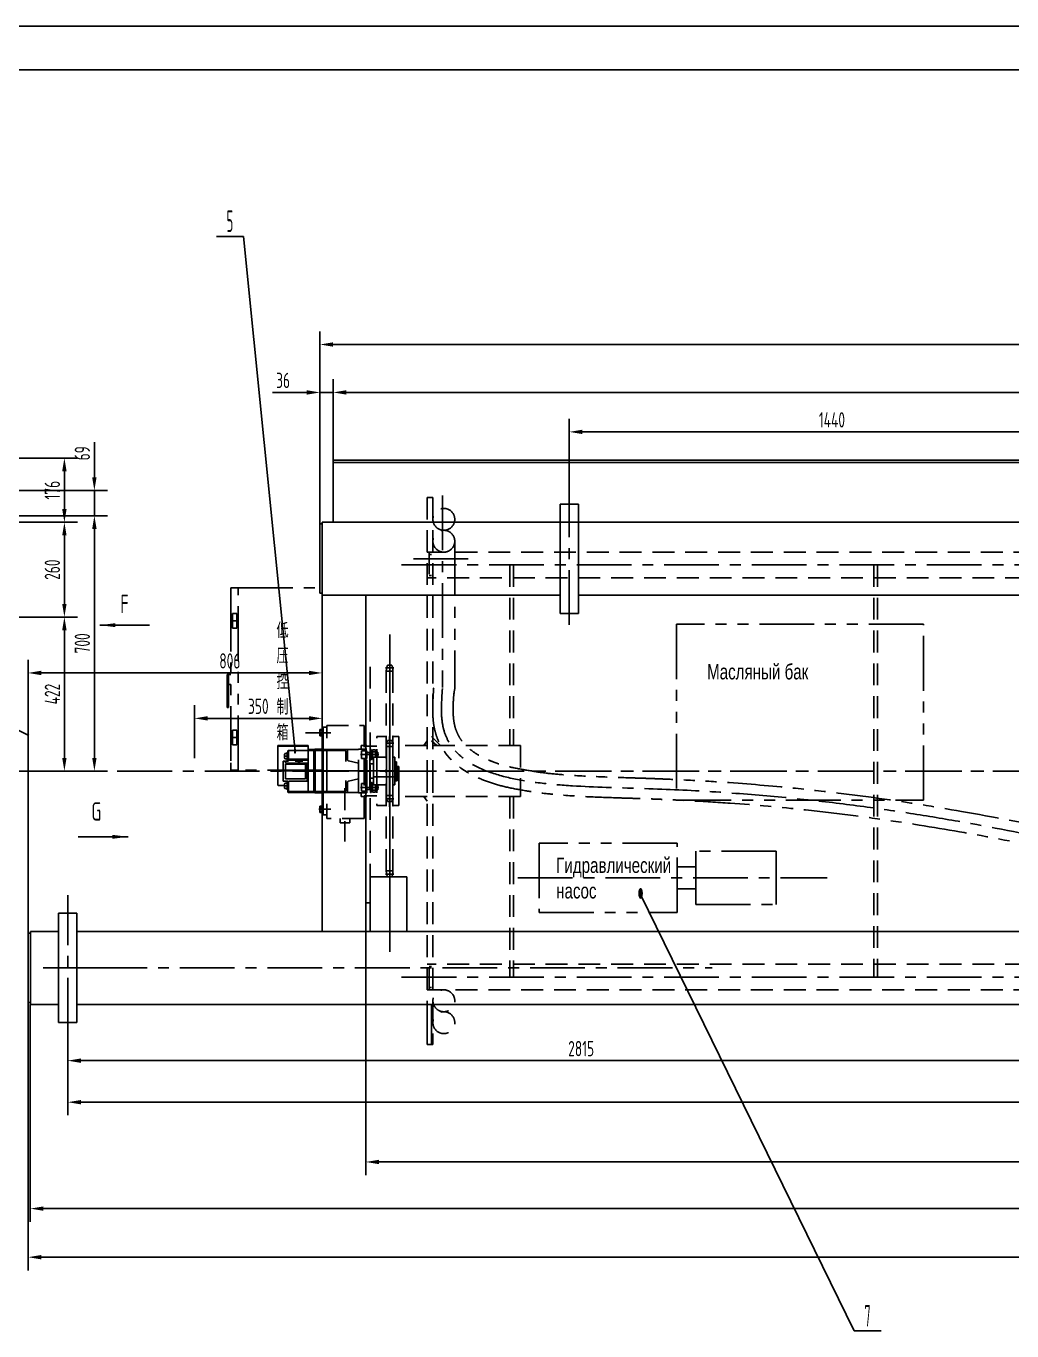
# Model space of a CAD drawing. Header units: millimetres. Extents: x 0 to 10092, y -1 to 7128.
# Drawn here: x 3944 to 6647, y 3551 to 7128 of the extents above; entities that cross this region are included whole.
import ezdxf
from ezdxf.enums import TextEntityAlignment as Align

# ---------------------------------------------------------------- set-up
doc = ezdxf.new("R2010")
doc.units = ezdxf.units.MM
doc.header["$LTSCALE"] = 120
for name, pattern in [('F', [0.75, 0.5, -0.25]), ('G', [2, 1.25, -0.25, 0.25, -0.25]), ('K', [2.5, 1.25, -0.25, 0.25, -0.25, 0.25, -0.25])]:
    doc.linetypes.add(name, pattern=pattern)
for name, color, linetype in [('01', 7, 'Continuous'), ('02', 1, 'Continuous'), ('04', 2, 'F'), ('05', 4, 'G'), ('07', 6, 'K'), ('08', 1, 'Continuous'), ('11', 3, 'Continuous')]:
    doc.layers.add(name, color=color, linetype=linetype)
doc.styles.get("Standard").update_dxf_attribs({"font": 'isocp', "width": 0.707, "bigfont": 'intecad.shx'})
doc.dimstyles.new('INTE', dxfattribs={"dimscale": 12, "dimtxt": 3.5, "dimasz": 3, "dimexe": 3, "dimexo": 0, "dimgap": 1, "dimtad": 1, "dimdec": 3, "dimdsep": 46, "dimtxsty": 'Standard', "dimcen": 0, "dimclrd": 1, "dimclre": 1, "dimclrt": 3, "dimaunit": 1, "dimadec": 0, "dimazin": 0, "dimtfac": 1, "dimtdec": 3, "dimtmove": 0, "dimatfit": 0, "dimfxl": 3, "dimarcsym": 0})

# ---------------------------------------------------------------- blocks, each defined once
blk = doc.blocks.new('*D66')
at = {"layer": '08', "color": 1, "lineweight": -2}
for p, q in [((4875.8, 4645.7), (4875.8, 3977.7)), ((8870.8, 4645.7), (8870.8, 3977.7)), ((4911.8, 4013.7), (8834.8, 4013.7))]:
    blk.add_line(p, q, dxfattribs=at)
at = {"layer": '08', "color": 1}
for points in [[(4911.8, 4019.7), (4911.8, 4007.7), (4875.8, 4013.7)], [(8834.8, 4019.7), (8834.8, 4007.7), (8870.8, 4013.7)]]:
    blk.add_solid(points, dxfattribs=at)
at = {"layer": 'Defpoints', "color": 0}
for p in [(4875.8, 4645.7), (8870.8, 4645.7), (8870.8, 4013.7)]:
    blk.add_point(p, dxfattribs=at)
at = {"layer": '08', "color": 3, "insert": (6873.3, 4046.7), "char_height": 42, "attachment_point": 5}
blk.add_mtext('3995', dxfattribs=at)
blk = doc.blocks.new('*D73')
at = {"layer": '08', "color": 1, "lineweight": -2}
for p, q in [((3949.8, 4640.9), (3949.8, 5390.5)), ((4755.8, 4645.7), (4755.8, 5390.5)), ((4719.8, 5354.5), (3985.8, 5354.5))]:
    blk.add_line(p, q, dxfattribs=at)
at = {"layer": '08', "color": 1}
for points in [[(3985.8, 5360.5), (3985.8, 5348.5), (3949.8, 5354.5)], [(4719.8, 5360.5), (4719.8, 5348.5), (4755.8, 5354.5)]]:
    blk.add_solid(points, dxfattribs=at)
at = {"layer": 'Defpoints', "color": 0}
for p in [(3949.8, 5354.5), (3949.8, 4640.9), (4755.8, 4645.7)]:
    blk.add_point(p, dxfattribs=at)
at = {"layer": '08', "color": 3, "insert": (4502.8, 5387.5), "char_height": 42, "attachment_point": 5}
blk.add_mtext('806', dxfattribs=at)
blk = doc.blocks.new('*D75')
at = {"layer": '08', "color": 1, "lineweight": -2}
for p, q in [((3955.8, 4445.7), (3955.8, 3849.8)), ((9790.8, 4445.7), (9790.8, 3849.8)), ((3991.8, 3885.8), (9754.8, 3885.8))]:
    blk.add_line(p, q, dxfattribs=at)
at = {"layer": '08', "color": 1}
for points in [[(3991.8, 3891.8), (3991.8, 3879.8), (3955.8, 3885.8)], [(9754.8, 3891.8), (9754.8, 3879.8), (9790.8, 3885.8)]]:
    blk.add_solid(points, dxfattribs=at)
at = {"layer": 'Defpoints', "color": 0}
for p in [(3955.8, 4445.7), (9790.8, 4445.7), (9790.8, 3885.8)]:
    blk.add_point(p, dxfattribs=at)
at = {"layer": '08', "color": 3, "insert": (6873.3, 3918.8), "char_height": 42, "attachment_point": 5}
blk.add_mtext('5835', dxfattribs=at)
blk = doc.blocks.new('*D76')
at = {"layer": '08', "color": 1, "lineweight": -2}
for p, q in [((3949.8, 4450.9), (3949.8, 3716.6)), ((9796.8, 4450.9), (9796.8, 3716.6)), ((3985.8, 3752.6), (9760.8, 3752.6))]:
    blk.add_line(p, q, dxfattribs=at)
at = {"layer": '08', "color": 1}
for points in [[(3985.8, 3758.6), (3985.8, 3746.6), (3949.8, 3752.6)], [(9760.8, 3758.6), (9760.8, 3746.6), (9796.8, 3752.6)]]:
    blk.add_solid(points, dxfattribs=at)
at = {"layer": 'Defpoints', "color": 0}
for p in [(3949.8, 4450.9), (9796.8, 4450.9), (9796.8, 3752.6)]:
    blk.add_point(p, dxfattribs=at)
at = {"layer": '08', "color": 3, "insert": (6873.3, 3785.6), "char_height": 42, "attachment_point": 5}
blk.add_mtext('5847', dxfattribs=at)
blk = doc.blocks.new('*D77')
at = {"layer": '08', "color": 1, "lineweight": -2}
for p, q in [((4749.8, 5762.9), (4749.8, 6291)), ((8996.8, 5762.6), (8996.8, 6291)), ((4785.8, 6255), (8960.8, 6255))]:
    blk.add_line(p, q, dxfattribs=at)
at = {"layer": '08', "color": 1}
for points in [[(4785.8, 6261), (4785.8, 6249), (4749.8, 6255)], [(8960.8, 6261), (8960.8, 6249), (8996.8, 6255)]]:
    blk.add_solid(points, dxfattribs=at)
at = {"layer": 'Defpoints', "color": 0}
for p in [(8996.8, 6255), (4749.8, 5762.9), (8996.8, 5762.6)]:
    blk.add_point(p, dxfattribs=at)
at = {"layer": '08', "color": 3, "insert": (6873.3, 6288), "char_height": 42, "attachment_point": 5}
blk.add_mtext('4247', dxfattribs=at)
blk = doc.blocks.new('TE')
at = {"layer": '01', "color": 7, "linetype": 'Continuous'}
for p, q in [((9259.2, 10972.7), (13434.2, 10972.7)), ((9259.2, 10966.7), (13434.2, 10966.7)), ((9259.2, 10802.7), (13434.2, 10802.7))]:
    blk.add_line(p, q, dxfattribs=at)
at = {"layer": '01'}
blk.add_line((9259.2, 10802.7), (9259.2, 10972.7), dxfattribs=at)
blk = doc.blocks.new('*D93')
at = {"layer": '08', "color": 1, "lineweight": -2}
for p, q in [((4405.8, 5120.6), (4405.8, 5266)), ((4755.8, 5186.1), (4755.8, 5266)), ((4441.8, 5230), (4719.8, 5230))]:
    blk.add_line(p, q, dxfattribs=at)
at = {"layer": '08', "color": 1}
for points in [[(4441.8, 5236), (4441.8, 5224), (4405.8, 5230)], [(4719.8, 5236), (4719.8, 5224), (4755.8, 5230)]]:
    blk.add_solid(points, dxfattribs=at)
at = {"layer": 'Defpoints', "color": 0}
for p in [(4755.8, 5230), (4755.8, 5186.1), (4405.8, 5120.6)]:
    blk.add_point(p, dxfattribs=at)
at = {"layer": '08', "color": 3, "insert": (4580.8, 5263), "char_height": 42, "attachment_point": 5}
blk.add_mtext('350', dxfattribs=at)
blk = doc.blocks.new('*D94')
at = {"layer": '08', "color": 1, "lineweight": -2}
for p, q in [((4749.8, 5948.4), (4749.8, 6159.6)), ((4785.8, 5934.5), (4785.8, 6159.6)), ((4713.8, 6123.6), (4619.7, 6123.6)), ((4785.8, 6123.6), (4749.8, 6123.6)), ((4821.8, 6123.6), (4857.8, 6123.6))]:
    blk.add_line(p, q, dxfattribs=at)
at = {"layer": '08', "color": 1}
for points in [[(4713.8, 6129.6), (4713.8, 6117.6), (4749.8, 6123.6)], [(4821.8, 6129.6), (4821.8, 6117.6), (4785.8, 6123.6)]]:
    blk.add_solid(points, dxfattribs=at)
at = {"layer": 'Defpoints', "color": 0}
for p in [(4749.8, 6123.6), (4749.8, 5948.4), (4785.8, 5934.5)]:
    blk.add_point(p, dxfattribs=at)
at = {"layer": '08', "color": 3, "insert": (4648.8, 6156.6), "char_height": 42, "attachment_point": 5}
blk.add_mtext('36', dxfattribs=at)
blk = doc.blocks.new('*D95')
at = {"layer": '08', "color": 1, "lineweight": -2}
for p, q in [((4785.8, 5934.5), (4785.8, 6159.6)), ((8950.8, 5934.5), (8950.8, 6159.6)), ((4821.8, 6123.6), (8914.8, 6123.6))]:
    blk.add_line(p, q, dxfattribs=at)
at = {"layer": '08', "color": 1}
for points in [[(4821.8, 6129.6), (4821.8, 6117.6), (4785.8, 6123.6)], [(8914.8, 6129.6), (8914.8, 6117.6), (8950.8, 6123.6)]]:
    blk.add_solid(points, dxfattribs=at)
at = {"layer": 'Defpoints', "color": 0}
for p in [(8950.8, 6123.6), (4785.8, 5934.5), (8950.8, 5934.5)]:
    blk.add_point(p, dxfattribs=at)
at = {"layer": '08', "color": 3, "insert": (6868.3, 6156.6), "char_height": 42, "attachment_point": 5}
blk.add_mtext('4165', dxfattribs=at)
blk = doc.blocks.new('rtrt')
at = {"layer": '01', "color": 7, "linetype": 'Continuous'}
for p, q in [((22890, 8057.9), (22857, 8057.9)), ((22877.9, 7952.9), (22877.9, 8072.9)), ((22880.5, 8065.6), (22877.9, 8065.6)), ((22880.5, 8050.2), (22877.9, 8050.2)), ((22886.9, 8066.8), (22880.5, 8066.8)), ((22880.5, 8049), (22880.5, 8066.8)), ((22880.5, 8062.9), (22886.9, 8062.9)), ((22880.5, 8052.9), (22886.9, 8052.9)), ((22886.9, 8066.8), (22886.9, 8049)), ((22886.9, 8049), (22880.5, 8049)), ((22877.9, 7952.9), (22877.9, 7832.9)), ((22880.5, 7855.6), (22877.9, 7855.6)), ((22880.5, 7840.2), (22877.9, 7840.2)), ((22880.5, 7856.8), (22880.5, 7839))]:
    blk.add_line(p, q, dxfattribs=at)
at = {"layer": '01'}
for p, q in [((22877.9, 8012.9), (22899.9, 8012.9)), ((22899.9, 8012.9), (22902.9, 8009.9)), ((22899.9, 7892.9), (22899.9, 8012.9)), ((22902.9, 8009.9), (22902.9, 7895.9)), ((22877.9, 7892.9), (22899.9, 7892.9)), ((22902.9, 7895.9), (22899.9, 7892.9)), ((22886.9, 7856.8), (22880.5, 7856.8)), ((22880.5, 7852.9), (22886.9, 7852.9)), ((22880.5, 7842.9), (22886.9, 7842.9)), ((22886.9, 7839), (22880.5, 7839)), ((22886.9, 7839), (22886.9, 7856.8))]:
    blk.add_line(p, q, dxfattribs=at)
at = {"layer": '04', "color": 2, "linetype": 'F'}
for p, q in [((22592.9, 8702.9), (22576.9, 8702.9)), ((22576.9, 8702.9), (22576.9, 7952.9)), ((22592.9, 8702.9), (22592.9, 7952.9)), ((18944.9, 8552.9), (22580.9, 8552.9)), ((21357.9, 8517.9), (21357.9, 7387.9)), ((21367.9, 8517.9), (21367.9, 7387.9)), ((22355.9, 8517.9), (22355.9, 8022.9)), ((22365.9, 8517.9), (22365.9, 8022.9)), ((20767.9, 8482.9), (22580.9, 8482.9)), ((22707, 8236), (22684, 8236)), ((22701.1, 8243.5), (22689.8, 8243.5)), ((22686.6, 8227.6), (22686.6, 7952.9)), ((22704.6, 8226.8), (22686.6, 8226.8)), ((22704.6, 8227.6), (22704.6, 7952.9)), ((22867.9, 8077.9), (22765.4, 8077.9)), ((22765.4, 8077.9), (22765.4, 7952.9)), ((22867.9, 7952.9), (22867.9, 8077.9)), ((22867.9, 8072.9), (22877.9, 8072.9)), ((22336.9, 8022.9), (22336.9, 7882.9)), ((22336.9, 8022.9), (22580.9, 8022.9)), ((22365.9, 8022.9), (22365.9, 8047.9)), ((22555.9, 8022.9), (22580.9, 8047.9)), ((22580.9, 8035.7), (22565.9, 8022.9)), ((22592.9, 8035.7), (22601.9, 8022.9)), ((22592.9, 8022.9), (22670.4, 8022.9)), ((22684.5, 8047.9), (22670.4, 8047.9)), ((22670.4, 8047.9), (22670.4, 7952.9)), ((22670.4, 8047.9), (22685.6, 8047.9)), ((22705.6, 8047.9), (22730.4, 8047.9)), ((22730.4, 7952.9), (22730.4, 8047.9)), ((22765.4, 8020.9), (22730.4, 8020.9)), ((22576.9, 7952.9), (22576.9, 7202.9)), ((22592.9, 7952.9), (22592.9, 7202.9)), ((22670.4, 7952.9), (22670.4, 7882.9)), ((22670.4, 7857.9), (22670.4, 7952.9)), ((22686.6, 7678.2), (22686.6, 7952.9)), ((22704.6, 7678.2), (22704.6, 7952.9)), ((22730.4, 7952.9), (22730.4, 7857.9)), ((22765.4, 7822.9), (22765.4, 7952.9)), ((22867.9, 7952.9), (22867.9, 7822.9)), ((22336.9, 7882.9), (22580.9, 7882.9)), ((22355.9, 7882.9), (22355.9, 7387.9)), ((22365.9, 7882.9), (22365.9, 7857.9)), ((22365.9, 7882.9), (22365.9, 7387.9)), ((22592.9, 7870.1), (22601.9, 7882.9)), ((22592.9, 7882.9), (22670.4, 7882.9)), ((22730.4, 7884.9), (22765.4, 7884.9)), ((22817.9, 7905.5), (22817.9, 7759.6)), ((22684.5, 7857.9), (22670.4, 7857.9)), ((22670.4, 7857.9), (22685.6, 7857.9)), ((22708.5, 7857.9), (22705.6, 7857.9)), ((22705.6, 7857.9), (22730.4, 7857.9)), ((22765.4, 7822.9), (22867.9, 7822.9)), ((22804.9, 7822.9), (22804.9, 7810.5)), ((22804.9, 7810.5), (22817.9, 7810.5)), ((22831, 7810.5), (22817.9, 7810.5)), ((22831, 7822.9), (22831, 7810.5)), ((22867.9, 7832.9), (22877.9, 7832.9)), ((22707, 7669.8), (22684, 7669.8)), ((22704.6, 7679), (22686.6, 7679)), ((22701.1, 7662.3), (22689.8, 7662.3)), ((20767.9, 7422.9), (22580.9, 7422.9)), ((22580.9, 7422.9), (22592.9, 7422.9)), ((22580.9, 7416.9), (22586.9, 7416.9)), ((22586.9, 7352.9), (22586.9, 7422.9)), ((18944.9, 7352.9), (22580.9, 7352.9)), ((22580.9, 7358.9), (22586.9, 7358.9)), ((22580.9, 7352.9), (22592.9, 7352.9)), ((22592.9, 7202.9), (22576.9, 7202.9)), ((22592.9, 7202.9), (22580.9, 7202.9))]:
    blk.add_line(p, q, dxfattribs=at)
at = {"layer": '04'}
for p, q in [((22580.9, 8552.9), (22592.9, 8552.9)), ((22586.9, 8552.9), (22586.9, 8482.9)), ((22580.9, 8546.9), (22586.9, 8546.9)), ((22580.9, 8488.9), (22586.9, 8488.9)), ((22580.9, 8482.9), (22592.9, 8482.9))]:
    blk.add_line(p, q, dxfattribs=at)
at = {"layer": '04', "color": 2, "linetype": 'F'}
for centre in [(22546.9, 7322.9), (22546.9, 7262.9)]:
    blk.add_circle(centre, 30, dxfattribs=at)
for centre, radius, start, end in [((22724.7, 8228.2), 38.1, 156.3599, 180.8982), ((22666.5, 8227.6), 38.1, 359.9921, 24.6156), ((22685.6, 8048.9), 1, 270, 0), ((22705.6, 8048.9), 1, 180, 270), ((22685.6, 7856.9), 1.02, 0, 90), ((22705.6, 7856.9), 1.02, 90, 180), ((22724.7, 7677.6), 38.1, 179.1018, 203.6401), ((22666.5, 7678.2), 38.1, 335.3844, 0.0079)]:
    blk.add_arc(centre, radius, start, end, dxfattribs=at)
at = {"layer": '05', "color": 4, "linetype": 'G'}
for p, q in [((22550.8, 8708), (22550.8, 8182)), ((22695.4, 8327.5), (22695.4, 7432.3)), ((22695.4, 7591.5), (22695.4, 8265.8)), ((22867.9, 8057.9), (22926.2, 8057.9))]:
    blk.add_line(p, q, dxfattribs=at)
at = {"layer": '05'}
for p, q in [((22662.6, 8517.9), (18813.7, 8517.9)), ((18486.9, 7952.9), (22981.2, 7952.9)), ((22890, 7847.9), (22857, 7847.9)), ((22662.6, 7387.9), (18813.7, 7387.9))]:
    blk.add_line(p, q, dxfattribs=at)
at = {"layer": '05', "color": 4, "linetype": 'G'}
for centre in [(22546.9, 8642.9), (22546.9, 8582.9)]:
    blk.add_circle(centre, 30, dxfattribs=at)
blk.add_spline([(22550.8, 8178.8), (22550.8, 8083.1), (21997.1, 7904.8), (20787.9, 7747.9)], degree=3, dxfattribs=at)
at = {"layer": '07', "color": 6, "linetype": 'K'}
blk.add_line((22516.9, 8582.9), (22516.9, 8178.8), dxfattribs=at)
for points, knots in [([(22574.7, 8180.7), (22575.3, 8171.6), (22576, 8162.4), (22577, 8143.9), (22577.3, 8134.5), (22577.5, 8116), (22577.3, 8106.7), (22576.3, 8093.8), (22576, 8090.2), (22575.2, 8084), (22574.9, 8081.6), (22574, 8075.9), (22573.4, 8072.8), (22572.1, 8066.5), (22571.3, 8063.4), (22568.9, 8054.2), (22567, 8048.3), (22561.4, 8033.8), (22557.4, 8025.5), (22548.2, 8009.8), (22543, 8002.4), (22531.6, 7988.5), (22525.3, 7982), (22512, 7969.9), (22504.9, 7964.3), (22489.9, 7953.8), (22482, 7949), (22465.6, 7940.1), (22457.1, 7936), (22434.5, 7926.3), (22420.1, 7921.2), (22390, 7912.1), (22374.4, 7908.2), (22338.1, 7901.4), (22321.4, 7898.4), (22287.3, 7893.4), (22269.8, 7891.3), (22227.6, 7886.7), (22198.4, 7884.7), (22135.3, 7881.5), (22105.5, 7880.4), (22059.8, 7878.9), (22043.7, 7878.4), (22018.4, 7877.6), (22009, 7877.3), (21989.9, 7876.7), (21980.1, 7876.3), (21960.8, 7875.6), (21951.1, 7875.2), (21922.5, 7874), (21903.6, 7873.1), (21847.6, 7870.2), (21811.1, 7868), (21704.2, 7860.7), (21636.2, 7854.7), (21401.7, 7830.4), (21250.5, 7807.2), (21020.1, 7766), (20936.2, 7749.6), (20831.7, 7728.9), (20810.5, 7724.7), (20783.9, 7722.9)], [0, 0, 0, 0, 25.952687, 25.952687, 51.905373, 51.905373, 77.85806, 77.85806, 88.231913, 88.231913, 95.214509, 95.214509, 104.395083, 104.395083, 113.575657, 113.575657, 131.936804, 131.936804, 159.661606, 159.661606, 187.386408, 187.386408, 215.11121, 215.11121, 242.836012, 242.836012, 270.560813, 270.560813, 298.285615, 298.285615, 341.470928, 341.470928, 384.656242, 384.656242, 427.841555, 427.841555, 471.026868, 471.026868, 540.173267, 540.173267, 609.319667, 609.319667, 646.808746, 646.808746, 669.065095, 669.065095, 692.447173, 692.447173, 715.829251, 715.829251, 762.593406, 762.593406, 856.121717, 856.121717, 1043.178338, 1043.178338, 1527.485021, 1527.485021, 1818.912455, 1818.912455, 1892.817761, 1892.817761, 1892.817761, 1892.817761]), ([(22516.9, 8178.8), (22519.5, 8167.5), (22520.6, 8149.2), (22521.1, 8140.2), (22521.4, 8131.5), (22521.4, 8114.8), (22521.2, 8106.9), (22520.3, 8096.5), (22520, 8093.5), (22519.3, 8088.7), (22519, 8086.8), (22518.4, 8083.2), (22518, 8081.4), (22516.8, 8076.1), (22515.9, 8072.7), (22512.9, 8063.2), (22510.6, 8057.5), (22505.1, 8046.6), (22501.9, 8041.4), (22494.7, 8031.6), (22490.7, 8026.9), (22481.8, 8018), (22476.9, 8013.7), (22466.3, 8005.5), (22460.5, 8001.6), (22448, 7994.2), (22441.4, 7990.6), (22427.3, 7984), (22419.8, 7980.9), (22398.9, 7973.1), (22384.9, 7968.8), (22355.2, 7961.2), (22335.4, 7957.9), (22302.6, 7952.1), (22285.4, 7949.7), (22254.1, 7945.5), (22235.9, 7943.8), (22183.9, 7940.1), (22153.5, 7938.4), (22092.1, 7935.9), (22061, 7935), (22018.7, 7933.6), (22007.2, 7933.3), (21986.8, 7932.6), (21977.9, 7932.3), (21960.1, 7931.6), (21951.3, 7931.2), (21924.9, 7930.1), (21907.5, 7929.3), (21855.9, 7926.7), (21822.3, 7924.8), (21723.4, 7918.3), (21660.2, 7913), (21427, 7890.2), (21273.3, 7867.5), (21039.6, 7826.7), (20954.3, 7810.2), (20839.4, 7787.5), (20808.9, 7781.4), (20783.9, 7772.9)], [0, 0, 0, 0, 26.815106, 26.815106, 53.630212, 53.630212, 80.445318, 80.445318, 91.652491, 91.652491, 99.103043, 99.103043, 106.553595, 106.553595, 121.4547, 121.4547, 149.181467, 149.181467, 176.908235, 176.908235, 204.635002, 204.635002, 232.36177, 232.36177, 260.088537, 260.088537, 287.815304, 287.815304, 315.542072, 315.542072, 361.31322, 361.31322, 407.084368, 407.084368, 452.855517, 452.855517, 498.626665, 498.626665, 571.112847, 571.112847, 643.599029, 643.599029, 670.614719, 670.614719, 691.89349, 691.89349, 713.172261, 713.172261, 755.729802, 755.729802, 840.844885, 840.844885, 1011.075051, 1011.075051, 1492.67198, 1492.67198, 1786.352097, 1786.352097, 1892.817761, 1892.817761, 1892.817761, 1892.817761])]:
    blk.add_open_spline(points, degree=3, knots=knots, dxfattribs=at)
blk = doc.blocks.new('rew')
at = {"layer": '04', "color": 2, "linetype": 'F', "ltscale": 1.5}
for p, q in [((5558.4, 7193.9), (5581.4, 7193.9)), ((5564.3, 7201.4), (5575.6, 7201.4)), ((5450.3, 7170.6), (5450.3, 7143.9)), ((5454.8, 7176.5), (5454.8, 7148.1)), ((5484.9, 7058), (5484.9, 7177.1)), ((5484.9, 7177.1), (5507.2, 7177.1)), ((5490, 7162.5), (5540.1, 7162.5)), ((5492.2, 7187.1), (5507.2, 7187.1)), ((5492.2, 7177.1), (5492.2, 7187.1)), ((5507.2, 7187.1), (5492.2, 7187.1)), ((5492.2, 7177.1), (5507.2, 7177.1)), ((5493.2, 7173), (5507.2, 7173)), ((5493.2, 7162.5), (5493.2, 7173)), ((5493.2, 7162.5), (5493.2, 7152)), ((5507.2, 7058), (5507.2, 7177.1)), ((5507.2, 7173), (5507.2, 7162.5)), ((5517.2, 7168.4), (5507.2, 7168.4)), ((5507.2, 7152), (5507.2, 7162.5)), ((5521.7, 7162.5), (5515.4, 7162.5)), ((5515.6, 7069.8), (5515.6, 7165.4)), ((5517.2, 7176.5), (5517.2, 7162.5)), ((5519.7, 7176.5), (5517.2, 7176.5)), ((5517.2, 7148.5), (5517.2, 7162.5)), ((5525.4, 7162.5), (5517.6, 7162.5)), ((5519.7, 7162.5), (5519.7, 7176.5)), ((5519.7, 7173.2), (5519.7, 7162.5)), ((5523.3, 7173.2), (5519.7, 7173.2)), ((5519.7, 7162.5), (5519.7, 7148.5)), ((5519.7, 7151.8), (5519.7, 7162.5)), ((5532.3, 7162.5), (5522.2, 7162.5)), ((5523.3, 7175.9), (5523.3, 7162.5)), ((5531.3, 7175.9), (5523.3, 7175.9)), ((5523.3, 7162.5), (5523.3, 7173.2)), ((5531.3, 7170.5), (5523.3, 7170.5)), ((5523.3, 7162.5), (5523.3, 7151.8)), ((5523.3, 7149.1), (5523.3, 7162.5)), ((5525.8, 7155.1), (5555.9, 7155.1)), ((5525.8, 7080), (5525.8, 7155.1)), ((5531.3, 7162.5), (5531.3, 7175.9)), ((5531.3, 7169.5), (5537.2, 7169.5)), ((5531.3, 7168.1), (5537.2, 7168.1)), ((5531.3, 7162.5), (5531.3, 7155.1)), ((5531.3, 7156.9), (5537.2, 7156.9)), ((5531.3, 7155.5), (5537.2, 7155.5)), ((5537.2, 7169.5), (5537.2, 7162.5)), ((5537.2, 7155.5), (5537.2, 7162.5)), ((5560.9, 7117.6), (5560.9, 7185.5)), ((5560.9, 7184.7), (5578.8, 7184.7)), ((5578.8, 7185.5), (5578.8, 7117.6)), ((5580.8, 7155.1), (5583.8, 7155.1)), ((5583.8, 7080), (5583.8, 7155.1)), ((5457.2, 7145.2), (5484.9, 7139.4)), ((5493.2, 7152), (5507.2, 7152)), ((5525.8, 7137), (5515.6, 7137)), ((5519.7, 7148.5), (5517.2, 7148.5)), ((5523.3, 7151.8), (5519.7, 7151.8)), ((5525.8, 7154.5), (5523.3, 7154.5)), ((5525.8, 7149.1), (5523.3, 7149.1)), ((5588.8, 7142.6), (5583.8, 7142.6)), ((5588.8, 7092.6), (5588.8, 7142.6)), ((5595.2, 7129.5), (5588.8, 7129.5)), ((5588.8, 7126.5), (5588.8, 7117.6)), ((5590.8, 7126.5), (5588.8, 7126.5)), ((5590.8, 7122.6), (5588.8, 7122.6)), ((5590.8, 7090.6), (5590.8, 7126.5)), ((5595.2, 7126.5), (5590.8, 7126.5)), ((5590.8, 7122.6), (5595.2, 7122.6)), ((5595.2, 7117.6), (5595.2, 7129.5)), ((5450.3, 7064.6), (5450.3, 7091.2)), ((5454.8, 7058.7), (5454.8, 7087)), ((5457.2, 7090), (5484.9, 7095.7)), ((5525.8, 7098.1), (5515.6, 7098.1)), ((5519.7, 7086.7), (5517.2, 7086.7)), ((5519.7, 7072.7), (5519.7, 7086.7)), ((5523.3, 7086), (5523.3, 7072.7)), ((5525.8, 7086), (5523.3, 7086)), ((5525.8, 7101.7), (5583.8, 7101.7)), ((5593.3, 7117.6), (5560.3, 7117.6)), ((5560.9, 7117.6), (5560.9, 7049.6)), ((5578.8, 7049.6), (5578.8, 7117.6)), ((5588.8, 7092.6), (5583.8, 7092.6)), ((5590.8, 7090.6), (5583.8, 7090.6)), ((5588.8, 7108.7), (5588.8, 7117.6)), ((5590.8, 7112.6), (5588.8, 7112.6)), ((5590.8, 7108.7), (5588.8, 7108.7)), ((5590.8, 7112.6), (5595.2, 7112.6)), ((5595.2, 7108.7), (5590.8, 7108.7)), ((5595.2, 7117.6), (5595.2, 7108.7)), ((5484.9, 7058), (5507.2, 7058)), ((5490, 7072.7), (5540.1, 7072.7)), ((5492.2, 7058), (5492.2, 7048)), ((5492.2, 7058), (5507.2, 7058)), ((5492.2, 7048), (5507.2, 7048)), ((5507.2, 7048), (5492.2, 7048)), ((5493.2, 7083.2), (5507.2, 7083.2)), ((5493.2, 7072.7), (5493.2, 7083.2)), ((5493.2, 7072.7), (5493.2, 7062.2)), ((5493.2, 7062.2), (5507.2, 7062.2)), ((5507.2, 7083.2), (5507.2, 7072.7)), ((5507.2, 7062.2), (5507.2, 7072.7)), ((5512.6, 7066.8), (5507.2, 7066.8)), ((5517.2, 7066.8), (5507.2, 7066.8)), ((5521.7, 7072.7), (5515.4, 7072.7)), ((5517.2, 7058.7), (5517.2, 7072.7)), ((5519.7, 7058.7), (5517.2, 7058.7)), ((5525.4, 7072.7), (5517.6, 7072.7)), ((5519.7, 7083.4), (5519.7, 7072.7)), ((5523.3, 7083.4), (5519.7, 7083.4)), ((5519.7, 7072.7), (5519.7, 7058.7)), ((5519.7, 7062), (5519.7, 7072.7)), ((5523.3, 7062), (5519.7, 7062)), ((5532.3, 7072.7), (5522.2, 7072.7)), ((5523.3, 7072.7), (5523.3, 7083.4)), ((5525.8, 7080.7), (5523.3, 7080.7)), ((5523.3, 7072.7), (5523.3, 7062)), ((5523.3, 7059.3), (5523.3, 7072.7)), ((5531.3, 7064.7), (5523.3, 7064.7)), ((5531.3, 7059.3), (5523.3, 7059.3)), ((5525.8, 7080), (5555.9, 7080)), ((5531.3, 7072.7), (5531.3, 7080)), ((5531.3, 7079.7), (5537.2, 7079.7)), ((5531.3, 7078.3), (5537.2, 7078.3)), ((5531.3, 7072.7), (5531.3, 7059.3)), ((5531.3, 7067.1), (5537.2, 7067.1)), ((5531.3, 7065.7), (5537.2, 7065.7)), ((5537.2, 7079.7), (5537.2, 7072.7)), ((5537.2, 7065.7), (5537.2, 7072.7)), ((5560.9, 7050.4), (5578.8, 7050.4)), ((5580.8, 7080), (5583.8, 7080)), ((5558.4, 7041.2), (5581.4, 7041.2)), ((5564.3, 7033.8), (5575.6, 7033.8))]:
    blk.add_line(p, q, dxfattribs=at)
for centre, radius, start, end in [((5599, 7185.5), 38.1, 155.3844, 180.0079), ((5540.7, 7186.1), 38.1, 359.1018, 23.6401), ((5512.6, 7165.4), 3, 0, 90), ((5555.9, 7160.1), 5, 270, 0), ((5580.8, 7157.1), 2, 180, 270), ((5457.8, 7148.1), 3, 180, 258.2939), ((5457.8, 7087), 3, 101.7061, 180), ((5512.6, 7069.8), 3, 270, 0), ((5555.9, 7075), 5, 0, 90), ((5599, 7049.6), 38.1, 179.9921, 204.6156), ((5540.7, 7049), 38.1, 336.3599, 0.8982), ((5580.8, 7078), 2, 90, 180)]:
    blk.add_arc(centre, radius, start, end, dxfattribs=at)
at = {"layer": '05', "color": 4, "linetype": 'G', "ltscale": 1.5}
for p, q in [((5570, 7212.1), (5570, 7019.4)), ((5586.3, 7117.6), (5254.8, 7117.6))]:
    blk.add_line(p, q, dxfattribs=at)
at = {"layer": '07', "color": 6, "linetype": 'K', "ltscale": 1.5}
for p, q in [((5263.3, 7079.9), (5263.3, 7185.7)), ((5263.3, 7079.9), (5263.3, 7155.3)), ((5345.3, 7185.7), (5263.9, 7185.7)), ((5293, 7187.7), (5265.3, 7187.7)), ((5281.7, 7154.8), (5281.7, 7162.2)), ((5289, 7165.9), (5283, 7165.9)), ((5283, 7158.5), (5289, 7158.5)), ((5289, 7169.6), (5289, 7147.5)), ((5289, 7169.6), (5291, 7169.6)), ((5289, 7151.1), (5289, 7165.9)), ((5291, 7144.3), (5291, 7171.6)), ((5291, 7169.6), (5291, 7147.5)), ((5344.9, 7187.7), (5293, 7187.7)), ((5293, 7147.1), (5293, 7173.6)), ((5293, 7173.6), (5447.3, 7173.6)), ((5346.9, 7185.7), (5346.9, 7058.7)), ((5484.9, 7176.5), (5346.9, 7176.5)), ((5365.9, 7176.5), (5365.9, 7058.7)), ((5278.2, 7144.1), (5278.2, 7090.1)), ((5290, 7144.1), (5278.2, 7144.1)), ((5289, 7151.1), (5283, 7151.1)), ((5284.1, 7144.1), (5284.1, 7138.8)), ((5284.1, 7138.8), (5343.6, 7138.8)), ((5284.1, 7136.3), (5284.1, 7096.5)), ((5339.3, 7136.3), (5284.1, 7136.3)), ((5289, 7147.5), (5291, 7147.5)), ((5293, 7150.3), (5346.9, 7150.3)), ((5293, 7147.6), (5346.9, 7147.6)), ((5311.3, 7144.9), (5331.6, 7144.9)), ((5319.3, 7144.9), (5319.1, 7143.4)), ((5321.4, 7140.5), (5321.4, 7149.4)), ((5323.6, 7144.9), (5323.7, 7143.3)), ((5339.3, 7096.5), (5339.3, 7136.3)), ((5343.6, 7138.8), (5343.6, 7090.1)), ((5278.2, 7090.1), (5290, 7090.1)), ((5289, 7084), (5283, 7084)), ((5284.1, 7096.5), (5339.3, 7096.5)), ((5289, 7065.6), (5289, 7087.7)), ((5289, 7087.7), (5291, 7087.7)), ((5289, 7084), (5289, 7069.2)), ((5291, 7059.9), (5291, 7089.9)), ((5291, 7065.6), (5291, 7087.7)), ((5293, 7061.6), (5293, 7087.1)), ((5343.6, 7090.1), (5294.1, 7090.1)), ((5265.3, 7077.9), (5281.7, 7077.9)), ((5281.7, 7080.3), (5281.7, 7072.9)), ((5283, 7076.6), (5289, 7076.6)), ((5289, 7069.2), (5283, 7069.2)), ((5289, 7065.6), (5291, 7065.6)), ((5293, 7058.7), (5291, 7059.9)), ((5293, 7061.6), (5447.3, 7061.6)), ((5484.9, 7058.7), (5293, 7058.7))]:
    blk.add_line(p, q, dxfattribs=at)
for centre, radius, start, end in [((5265.3, 7185.7), 2, 90, 180), ((5287.7, 7162.2), 5.99, 141.9429, 218.0571), ((5287.7, 7154.8), 5.99, 141.9429, 218.0571), ((5293, 7171.6), 2, 90, 180), ((5344.9, 7185.7), 2, 0, 90), ((5447.3, 7170.6), 3, 0, 90), ((5290, 7147.1), 3, 270, 0), ((5287.7, 7080.3), 5.99, 141.9429, 218.0571), ((5290, 7087.1), 3, 0, 90), ((5265.3, 7079.9), 2, 180, 270), ((5287.7, 7072.9), 5.99, 141.9429, 218.0571), ((5293, 7063.6), 2, 180, 270), ((5447.3, 7064.6), 3, 270, 0)]:
    blk.add_arc(centre, radius, start, end, dxfattribs=at)
at = {"layer": '07', "color": 6, "linetype": 'K', "ltscale": 1.5, "extrusion": (0, 0, -1)}
for major_axis, ratio in [((4.06, 0), 0.466032), ((2.15, 0), 0.555542), ((0.917, 0), 0.701917)]:
    blk.add_ellipse((5321.4, 7144.9), major_axis=major_axis, ratio=ratio, dxfattribs=at)
blk = doc.blocks.new('*D116')
at = {"layer": '08', "color": 1, "lineweight": -2}
for p, q in [((3824.4, 5507.6), (4085.2, 5507.6)), ((4049.2, 5471.6), (4049.2, 5121.6)), ((3485.6, 5085.6), (4085.2, 5085.6))]:
    blk.add_line(p, q, dxfattribs=at)
at = {"layer": '08', "color": 1}
for points in [[(4043.2, 5471.6), (4055.2, 5471.6), (4049.2, 5507.6)], [(4043.2, 5121.6), (4055.2, 5121.6), (4049.2, 5085.6)]]:
    blk.add_solid(points, dxfattribs=at)
at = {"layer": 'Defpoints', "color": 0}
for p in [(3824.4, 5507.6), (3485.6, 5085.6), (4049.2, 5085.6)]:
    blk.add_point(p, dxfattribs=at)
at = {"layer": '08', "color": 3, "insert": (4016.2, 5296.6), "char_height": 42, "attachment_point": 5, "rotation": 90}
blk.add_mtext('422', dxfattribs=at)
blk = doc.blocks.new('*D117')
at = {"layer": '08', "color": 1, "lineweight": -2}
for p, q in [((3809.4, 5767.6), (4085.2, 5767.6)), ((4049.2, 5543.6), (4049.2, 5731.6)), ((3903.7, 5507.6), (4085.2, 5507.6))]:
    blk.add_line(p, q, dxfattribs=at)
at = {"layer": '08', "color": 1}
for points in [[(4043.2, 5731.6), (4055.2, 5731.6), (4049.2, 5767.6)], [(4043.2, 5543.6), (4055.2, 5543.6), (4049.2, 5507.6)]]:
    blk.add_solid(points, dxfattribs=at)
at = {"layer": 'Defpoints', "color": 0}
for p in [(3809.4, 5767.6), (4049.2, 5767.6), (3903.7, 5507.6)]:
    blk.add_point(p, dxfattribs=at)
at = {"layer": '08', "color": 3, "insert": (4016.2, 5637.6), "char_height": 42, "attachment_point": 5, "rotation": 90}
blk.add_mtext('260', dxfattribs=at)
blk = doc.blocks.new('*D118')
at = {"layer": '08', "color": 1, "lineweight": -2}
for p, q in [((3806.4, 5943.6), (4085.2, 5943.6)), ((4049.2, 5803.6), (4049.2, 5907.6)), ((3806.4, 5767.6), (4085.2, 5767.6))]:
    blk.add_line(p, q, dxfattribs=at)
at = {"layer": '08', "color": 1}
for points in [[(4043.2, 5907.6), (4055.2, 5907.6), (4049.2, 5943.6)], [(4043.2, 5803.6), (4055.2, 5803.6), (4049.2, 5767.6)]]:
    blk.add_solid(points, dxfattribs=at)
at = {"layer": 'Defpoints', "color": 0}
for p in [(3806.4, 5943.6), (4049.2, 5943.6), (3806.4, 5767.6)]:
    blk.add_point(p, dxfattribs=at)
at = {"layer": '08', "color": 3, "insert": (4016.2, 5855.6), "char_height": 42, "attachment_point": 5, "rotation": 90}
blk.add_mtext('176', dxfattribs=at)
blk = doc.blocks.new('*D123')
at = {"layer": '08', "color": 1, "lineweight": -2}
for p, q in [((5433.3, 5865.1), (5433.3, 6051.4)), ((6873.3, 5860.6), (6873.3, 6051.4)), ((5469.3, 6015.4), (6837.3, 6015.4))]:
    blk.add_line(p, q, dxfattribs=at)
at = {"layer": '08', "color": 1}
for points in [[(5469.3, 6021.4), (5469.3, 6009.4), (5433.3, 6015.4)], [(6837.3, 6021.4), (6837.3, 6009.4), (6873.3, 6015.4)]]:
    blk.add_solid(points, dxfattribs=at)
at = {"layer": 'Defpoints', "color": 0}
for p in [(6873.3, 6015.4), (5433.3, 5865.1), (6873.3, 5860.6)]:
    blk.add_point(p, dxfattribs=at)
at = {"layer": '08', "color": 3, "insert": (6153.3, 6048.4), "char_height": 42, "attachment_point": 5}
blk.add_mtext('1440', dxfattribs=at)
blk = doc.blocks.new('*D124')
at = {"layer": '08', "color": 1, "lineweight": -2}
for p, q in [((4058.3, 4368.5), (4058.3, 4141.6)), ((9688.3, 4368.5), (9688.3, 4141.6)), ((4094.3, 4177.6), (9652.3, 4177.6))]:
    blk.add_line(p, q, dxfattribs=at)
at = {"layer": '08', "color": 1}
for points in [[(4094.3, 4183.6), (4094.3, 4171.6), (4058.3, 4177.6)], [(9652.3, 4183.6), (9652.3, 4171.6), (9688.3, 4177.6)]]:
    blk.add_solid(points, dxfattribs=at)
at = {"layer": 'Defpoints', "color": 0}
for p in [(4058.3, 4368.5), (9688.3, 4368.5), (9688.3, 4177.6)]:
    blk.add_point(p, dxfattribs=at)
at = {"layer": '08', "color": 3, "insert": (6873.3, 4210.6), "char_height": 42, "attachment_point": 5}
blk.add_mtext('5630', dxfattribs=at)
blk = doc.blocks.new('*D125')
at = {"layer": '08', "color": 1, "lineweight": -2}
for p, q in [((4058.3, 4306.9), (4058.3, 4255.5)), ((6873.3, 4303.2), (6873.3, 4255.5)), ((4094.3, 4291.5), (6837.3, 4291.5))]:
    blk.add_line(p, q, dxfattribs=at)
at = {"layer": '08', "color": 1}
for points in [[(4094.3, 4297.5), (4094.3, 4285.5), (4058.3, 4291.5)], [(6837.3, 4297.5), (6837.3, 4285.5), (6873.3, 4291.5)]]:
    blk.add_solid(points, dxfattribs=at)
at = {"layer": 'Defpoints', "color": 0}
for p in [(4058.3, 4306.9), (6873.3, 4303.2), (6873.3, 4291.5)]:
    blk.add_point(p, dxfattribs=at)
at = {"layer": '08', "color": 3, "insert": (5465.8, 4324.5), "char_height": 42, "attachment_point": 5}
blk.add_mtext('2815', dxfattribs=at)
blk = doc.blocks.new('*D127')
at = {"layer": '08', "color": 1, "lineweight": -2}
for p, q in [((3768.4, 5785.6), (4167.4, 5785.6)), ((4131.4, 5749.6), (4131.4, 5121.6)), ((3485.6, 5085.6), (4167.4, 5085.6))]:
    blk.add_line(p, q, dxfattribs=at)
at = {"layer": '08', "color": 1}
for points in [[(4125.4, 5749.6), (4137.4, 5749.6), (4131.4, 5785.6)], [(4125.4, 5121.6), (4137.4, 5121.6), (4131.4, 5085.6)]]:
    blk.add_solid(points, dxfattribs=at)
at = {"layer": 'Defpoints', "color": 0}
for p in [(3768.4, 5785.6), (3485.6, 5085.6), (4131.4, 5085.6)]:
    blk.add_point(p, dxfattribs=at)
at = {"layer": '08', "color": 3, "insert": (4098.4, 5435.6), "char_height": 42, "attachment_point": 5, "rotation": 90}
blk.add_mtext('700', dxfattribs=at)
blk = doc.blocks.new('*D135')
at = {"layer": '08', "color": 1, "lineweight": -2}
for p, q in [((4131.4, 5890.6), (4131.4, 5987.2)), ((3857.5, 5854.6), (4167.4, 5854.6)), ((4131.4, 5785.6), (4131.4, 5854.6)), ((3860.7, 5785.6), (4167.4, 5785.6)), ((4131.4, 5749.6), (4131.4, 5713.6))]:
    blk.add_line(p, q, dxfattribs=at)
at = {"layer": '08', "color": 1}
for points in [[(4125.4, 5890.6), (4137.4, 5890.6), (4131.4, 5854.6)], [(4125.4, 5749.6), (4137.4, 5749.6), (4131.4, 5785.6)]]:
    blk.add_solid(points, dxfattribs=at)
at = {"layer": 'Defpoints', "color": 0}
for p in [(3857.5, 5854.6), (4131.4, 5854.6), (3860.7, 5785.6)]:
    blk.add_point(p, dxfattribs=at)
at = {"layer": '08', "color": 3, "insert": (4098.4, 5956.9), "char_height": 42, "attachment_point": 5, "rotation": 90}
blk.add_mtext('69', dxfattribs=at)
blk = doc.blocks.new('A$C357C5F09')
at = {"layer": '07', "color": 6, "linetype": 'K'}
for p, q in [((10.2, 475.5), (10.2, 500)), ((30.2, 500), (10.2, 500)), ((10.2, 475.5), (10.2, 20)), ((30.2, 500), (260.2, 500)), ((30.2, 0), (30.2, 500)), ((260.2, 500), (260.2, 0)), ((14.1, 430), (14.1, 390)), ((14.1, 430), (26.2, 430)), ((26.2, 430), (26.2, 390)), ((26.2, 410), (14.1, 410)), ((26.2, 390), (14.1, 390)), ((0, 262.6), (0, 171.7)), ((3.1, 262.6), (0, 262.6)), ((3.1, 262.6), (3.1, 234.8)), ((10.2, 262.6), (3.1, 262.6)), ((3.1, 234.8), (3.1, 171.7)), ((3.1, 234.8), (10.2, 234.8)), ((3.1, 171.7), (0, 171.7)), ((14.5, 110), (14.5, 70)), ((26.5, 110), (14.5, 110)), ((26.5, 70), (26.5, 110)), ((26.5, 90), (14.5, 90)), ((14.5, 70), (26.5, 70)), ((10.2, 20), (10.2, 0)), ((30.2, 0), (10.2, 0)), ((260.2, 0), (30.2, 0))]:
    blk.add_line(p, q, dxfattribs=at)
at = {"layer": '11', "color": 3, "linetype": 'Continuous', "insert": (167.8, 404.5), "char_height": 42, "width": 5.286, "attachment_point": 3}
blk.add_mtext('低压控制箱', dxfattribs=at)
blk = doc.blocks.new('*U200')
at = {"layer": '01'}
blk.add_lwpolyline([(831, 584), (25, 584)], dxfattribs=at)
at = {"layer": '02'}
blk.add_lwpolyline([(841, 594), (0, 594)], dxfattribs=at)

msp = doc.modelspace()

# ---------------------------------------------------------------- linework, layer by layer
at = {"layer": '01', "color": 7, "linetype": 'Continuous'}
for p, q in [((5458.3472, 5817.6466), (5408.3472, 5817.6466)), ((5073.3472, 5767.6466), (4755.8472, 5767.6466)), ((8338.3472, 5767.6466), (5123.3472, 5767.6466)), ((4755.8472, 5572.9022), (4749.8472, 5572.9022)), ((5408.3472, 5567.6466), (4755.8472, 5567.6466)), ((8288.3472, 5567.6466), (5458.3472, 5567.6466)), ((5458.3472, 5517.6466), (5408.3472, 5517.6466)), ((4755.8472, 4955.6466), (4755.8472, 5085.6466)), ((4987.8472, 4795.6503), (4887.8472, 4795.6503)), ((4083.3472, 4695.6503), (4033.3472, 4695.6503)), ((4033.3472, 4645.6503), (3955.8472, 4645.6503)), ((9663.3472, 4645.6503), (4083.3472, 4645.6503)), ((3955.8472, 4450.9059), (3949.8472, 4450.9059)), ((4033.3472, 4445.6503), (3955.8472, 4445.6503)), ((4033.3472, 4445.6503), (3955.8472, 4445.6503)), ((9663.3472, 4445.6503), (4083.3472, 4445.6503)), ((9663.3472, 4445.6503), (4083.3472, 4445.6503)), ((4083.3472, 4395.6503), (4033.3472, 4395.6503))]:
    msp.add_line(p, q, dxfattribs=at)
at = {"layer": '01'}
for p, q in [((5408.3472, 5817.6466), (5408.3472, 5517.6466)), ((5458.3472, 5817.6466), (5458.3472, 5517.6466)), ((4755.8472, 5762.9022), (4749.8472, 5762.9022)), ((4749.8472, 5762.9022), (4749.8472, 5572.9022)), ((4755.8472, 5567.6466), (4755.8472, 5767.6466)), ((4755.8472, 5567.6466), (4755.8472, 4645.6503)), ((4875.8472, 5567.6466), (4875.8472, 4645.6503)), ((4887.8472, 4795.6503), (4887.8472, 4645.6503)), ((4987.8472, 4795.6503), (4987.8472, 4645.6503)), ((4033.3472, 4695.6503), (4033.3472, 4395.6503)), ((4083.3472, 4695.6503), (4083.3472, 4395.6503)), ((3955.8472, 4640.9059), (3949.8472, 4640.9059)), ((3949.8472, 4640.9059), (3949.8472, 4450.9059)), ((3955.8472, 4445.6503), (3955.8472, 4645.6503)), ((5043.3472, 4335.6466), (5043.3472, 4445.6503)), ((5055.3472, 4335.6466), (5055.3472, 4445.6503)), ((5043.3472, 4335.6466), (5055.3472, 4335.6466))]:
    msp.add_line(p, q, dxfattribs=at)
at = {"layer": '02'}
for p, q in [((4540.1682, 6551.2959), (4465.7682, 6551.2959)), ((4681.4562, 5138.7482), (4540.1682, 6551.2959)), ((4282.6915, 5485.5465), (4145.8915, 5485.5465)), ((4087.4076, 4905.1927), (4224.2076, 4905.1927)), ((5628.6533, 4747.0517), (6213.8144, 3550.5387)), ((6213.8144, 3550.5387), (6288.2144, 3550.5387))]:
    msp.add_line(p, q, dxfattribs=at)
for points in [[(4189.0915, 5485.5465, 10.8, 0, 0), (4145.8915, 5485.5465, 0, 0, 0)], [(4181.0076, 4905.1927, 10.8, 0, 0), (4224.2076, 4905.1927, 0, 0, 0)]]:
    msp.add_lwpolyline(points, format="xyseb", dxfattribs=at)
at = {"layer": '04', "color": 2, "linetype": 'F'}
for p, q in [((4887.8472, 5371.3982), (4887.8472, 4795.6503)), ((4875.8472, 4724.0713), (4887.8472, 4724.0713))]:
    msp.add_line(p, q, dxfattribs=at)
at = {"layer": '05'}
for p, q in [((5433.3472, 5486.3471), (5433.3472, 5865.0586)), ((4194.2357, 5085.6466), (9120.19, 5085.6466)), ((5292.4518, 4792.7447), (6140.6352, 4792.7447)), ((4058.3472, 4368.4545), (4058.3472, 4745.2921))]:
    msp.add_line(p, q, dxfattribs=at)
at = {"layer": '05', "color": 4, "linetype": 'G'}
for p, q in [((3951.9848, 5182.7049), (2963.0823, 5676.1974)), ((5006.1637, 5667.6466), (5169.8352, 5667.6466)), ((3991.1637, 4545.6503), (4134.8352, 4545.6503)), ((4125.814, 4545.6503), (5824.6426, 4545.6503))]:
    msp.add_line(p, q, dxfattribs=at)
at = {"layer": '07', "color": 6, "linetype": 'K'}
for p, q in [((5729.3287, 4823.2813), (5780.2873, 4823.2813)), ((5729.3287, 4762.208), (5780.2873, 4762.208))]:
    msp.add_line(p, q, dxfattribs=at)
for points in [[(5727.309, 5005.8589), (6404.2804, 5005.8589), (6404.2804, 5487.8245), (5727.309, 5487.8245)], [(5350.289, 4698.08), (5729.3287, 4698.08), (5729.3287, 4887.4093), (5350.289, 4887.4093)], [(5780.2873, 4719.318), (6000.1385, 4719.318), (6000.1385, 4866.1713), (5780.2873, 4866.1713)]]:
    msp.add_lwpolyline(points, close=True, dxfattribs=at)

# ---------------------------------------------------------------- block references
at = {"xscale": -1}
msp.add_blockref('rtrt', (27636.2864, -2867.2533), dxfattribs=at)
at = {"layer": '01', "xscale": 12, "yscale": 12, "zscale": 12}
msp.add_blockref('*U200', (0, 0), dxfattribs=at)
at = {"layer": '01'}
for name, p in [('TE', (-4473.3081, -5035.0312)), ('A$C357C5F09', (4495.6533, 5087.6466))]:
    msp.add_blockref(name, p, dxfattribs=at)
at = {"layer": '05'}
msp.add_blockref('rew', (-629.129, -2031.9275), dxfattribs=at)

# ---------------------------------------------------------------- texts
at = {"layer": '01', "char_height": 42, "attachment_point": 1}
for s, insert in [('{\\fArial|b0|i0|c204|p34;\\C3;Масляный бак}', (5811.0827, 5378.8084)), ('{\\fArial|b0|i0|c204|p34;\\C3;Гидравлический\\Pнасос}', (5397.3361, 4848.1678))]:
    msp.add_mtext(s, dxfattribs=dict(at, insert=insert))
at = {"layer": '02', "width": 0.605172}
for height, p, p2 in [(12, (4677.8562, 5132.7482), (4685.0562, 5132.7482)), (24, (5621.4533, 4735.0517), (5635.8533, 4735.0517))]:
    msp.add_text('●', height=height, dxfattribs=at).set_placement(p, p2, align=Align.FIT)
at = {"layer": '11'}
for s, width, p, p2 in [('5', 0.527686, (4493.6998, 6563.2959), (4512.2367, 6563.2959)), ('7', 0.514182, (6242.6157, 3562.5387), (6259.4131, 3562.5387))]:
    msp.add_text(s, height=59.397, dxfattribs=dict(at, width=width)).set_placement(p, p2, align=Align.FIT)
at = {"layer": '11', "width": 0.707}
for s, p in [('F', (4202.5299, 5503.3484)), ('G', (4123.2118, 4934.4677))]:
    msp.add_text(s, height=50.4, dxfattribs=at).set_placement(p, align=Align.BOTTOM_LEFT)

# ---------------------------------------------------------------- dimensions: what is measured, and where the dimension line sits
at = {"layer": '08'}
for base, p1, p2, picture, middle in [((8996.8472, 6255.0368), (4749.8472, 5762.9022), (8996.8472, 5762.6466), '*D77', (6873.3472, 6288.0409)), ((4749.8472, 6123.628), (4785.8472, 5934.4591), (4749.8472, 5948.4142), '*D94', (4648.779, 6156.628)), ((8950.8472, 6123.628), (4785.8472, 5934.4591), (8950.8472, 5934.4591), '*D95', (6868.3472, 6156.628)), ((6873.3472, 6015.4438), (5433.3472, 5865.0586), (6873.3472, 5860.6158), '*D123', (6153.3472, 6048.4438)), ((4755.8472, 5229.9711), (4405.8472, 5120.5972), (4755.8472, 5186.0841), '*D93', (4580.8472, 5262.9711)), ((8870.8472, 4013.7052), (4875.8472, 4645.6503), (8870.8472, 4645.6503), '*D66', (6873.3472, 4046.7052)), ((9796.8472, 3752.6495), (3949.8472, 4450.9059), (9796.8472, 4450.9059), '*D76', (6873.3472, 3785.6495)), ((9688.3472, 4177.6461), (4058.3472, 4368.4545), (9688.3472, 4368.4545), '*D124', (6873.3472, 4210.6461)), ((6873.3472, 4291.5013), (4058.3472, 4306.8652), (6873.3472, 4303.183), '*D125', (5465.8472, 4324.5054))]:
    dim = msp.add_linear_dim(base=base, p1=p1, p2=p2, dimstyle='INTE', dxfattribs=at)
    dim.commit()
    dim.dimension.update_dxf_attribs({"geometry": picture, "text_midpoint": middle})
dim = msp.add_linear_dim(base=(4131.3935, 5854.6463), p1=(3860.7283, 5785.6466), p2=(3857.4599, 5854.6463), angle=90, dimstyle='INTE', override={"dimgap": 1, "dimdec": 0, "dimzin": 8, "dimpost": '<>', "dimtol": 0, "dimlim": 0, "dimtp": 0, "dimtm": 0, "dimtfac": 0.7}, dxfattribs=at)
dim.commit()
dim.dimension.update_dxf_attribs({"geometry": '*D135', "text_midpoint": (4098.3935, 5956.9294)})
for base, p1, p2, picture, middle in [((4049.1804, 5943.6466), (3806.3795, 5767.6466), (3806.3795, 5943.6466), '*D118', (4016.1804, 5855.6466)), ((4131.3935, 5085.6466), (3768.3795, 5785.6466), (3485.562, 5085.6466), '*D127', (4098.3935, 5435.6466)), ((4049.1804, 5767.6466), (3903.7074, 5507.6466), (3809.3795, 5767.6466), '*D117', (4016.1763, 5637.6466)), ((4049.1804, 5085.6466), (3824.3795, 5507.6466), (3485.562, 5085.6466), '*D116', (4016.1763, 5296.6466))]:
    dim = msp.add_linear_dim(base=base, p1=p1, p2=p2, angle=90, dimstyle='INTE', dxfattribs=at)
    dim.commit()
    dim.dimension.update_dxf_attribs({"geometry": picture, "text_midpoint": middle})
for base, p1, p2, picture, middle in [((3949.8472, 5354.472), (4755.8472, 4645.6503), (3949.8472, 4640.9059), '*D73', (4502.8472, 5354.472)), ((9790.8472, 3885.7635), (3955.8472, 4445.6503), (9790.8472, 4445.6503), '*D75', (6873.3472, 3885.7635))]:
    dim = msp.add_linear_dim(base=base, p1=p1, p2=p2, dimstyle='INTE', dxfattribs=at)
    dim.commit()
    dim.dimension.update_dxf_attribs({"geometry": picture, "text_midpoint": middle, "dimtype": 160})

doc.saveas('drawing.dxf')
